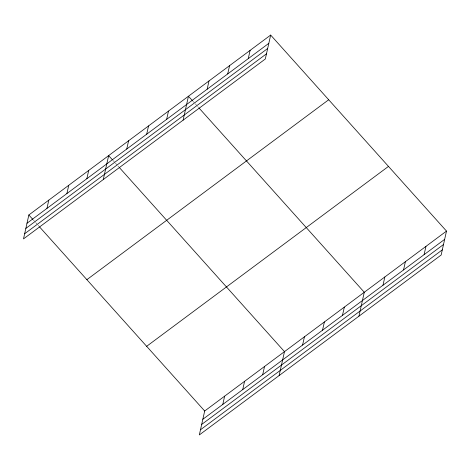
<?xml version="1.0" encoding="UTF-8"?>
<svg xmlns="http://www.w3.org/2000/svg" width="470" height="470" viewBox="0 0 470 470"><rect width="100%" height="100%" fill="white"/><g stroke="black" fill="none" stroke-linecap="round" stroke-linejoin="round"><path stroke-width="0.35" stroke-dasharray="2.35 1.76" d="M192.8 101.091L194.733 103.247M195.22 103.782L197.153 105.938M197.635 106.479L198.604 107.56M113 160.458L114.933 162.614M115.42 163.155L117.353 165.311M117.835 165.851L118.804 166.926M33.2 219.831L35.133 221.987M35.62 222.527L37.553 224.684M38.035 225.218L39.004 226.299"/><path stroke-width="0.7" d="M270.667 35.068L28.846 214.978L23.5 238.907L265.315 58.997L270.667 35.068L446.5 231.093L441.154 255.022L199.333 434.932L204.685 411.003L446.5 231.093M46.953 208.398L48.798 200.138M66.899 193.558L68.749 185.292M86.85 178.718L88.701 170.451M103.3 179.54L108.646 155.605L112.518 159.923M126.753 149.031L128.598 140.765M146.699 134.185L148.549 125.925M166.65 119.345L168.501 111.079M183.1 120.167L188.447 96.238L192.318 100.551M207.158 89.212L209.003 80.946M227.709 73.919L229.56 65.653M248.266 58.627L250.111 50.361M222.786 404.423L224.631 396.157M242.737 389.583L244.582 381.317M262.683 374.737L264.534 366.477M279.133 375.559L284.479 351.63L119.286 167.467M302.586 345.056L304.431 336.79M322.532 330.21L324.382 321.944M342.483 315.37L344.334 307.104M358.933 316.193L364.279 292.264L199.086 108.094M382.991 285.231L384.836 276.971M403.542 269.939L405.393 261.678M424.099 254.646L425.943 246.386M27.002 223.244L268.822 43.334M25.844 228.414L267.665 48.504M24.657 233.737L266.472 53.827M86.874 279.668L328.695 99.758M146.658 346.314L388.473 166.404M202.834 419.269L444.655 239.353M201.677 424.439L443.498 244.523M200.49 429.762L442.305 249.852M28.846 214.978L32.718 219.29M39.486 226.84L204.685 411.003"/></g></svg>
